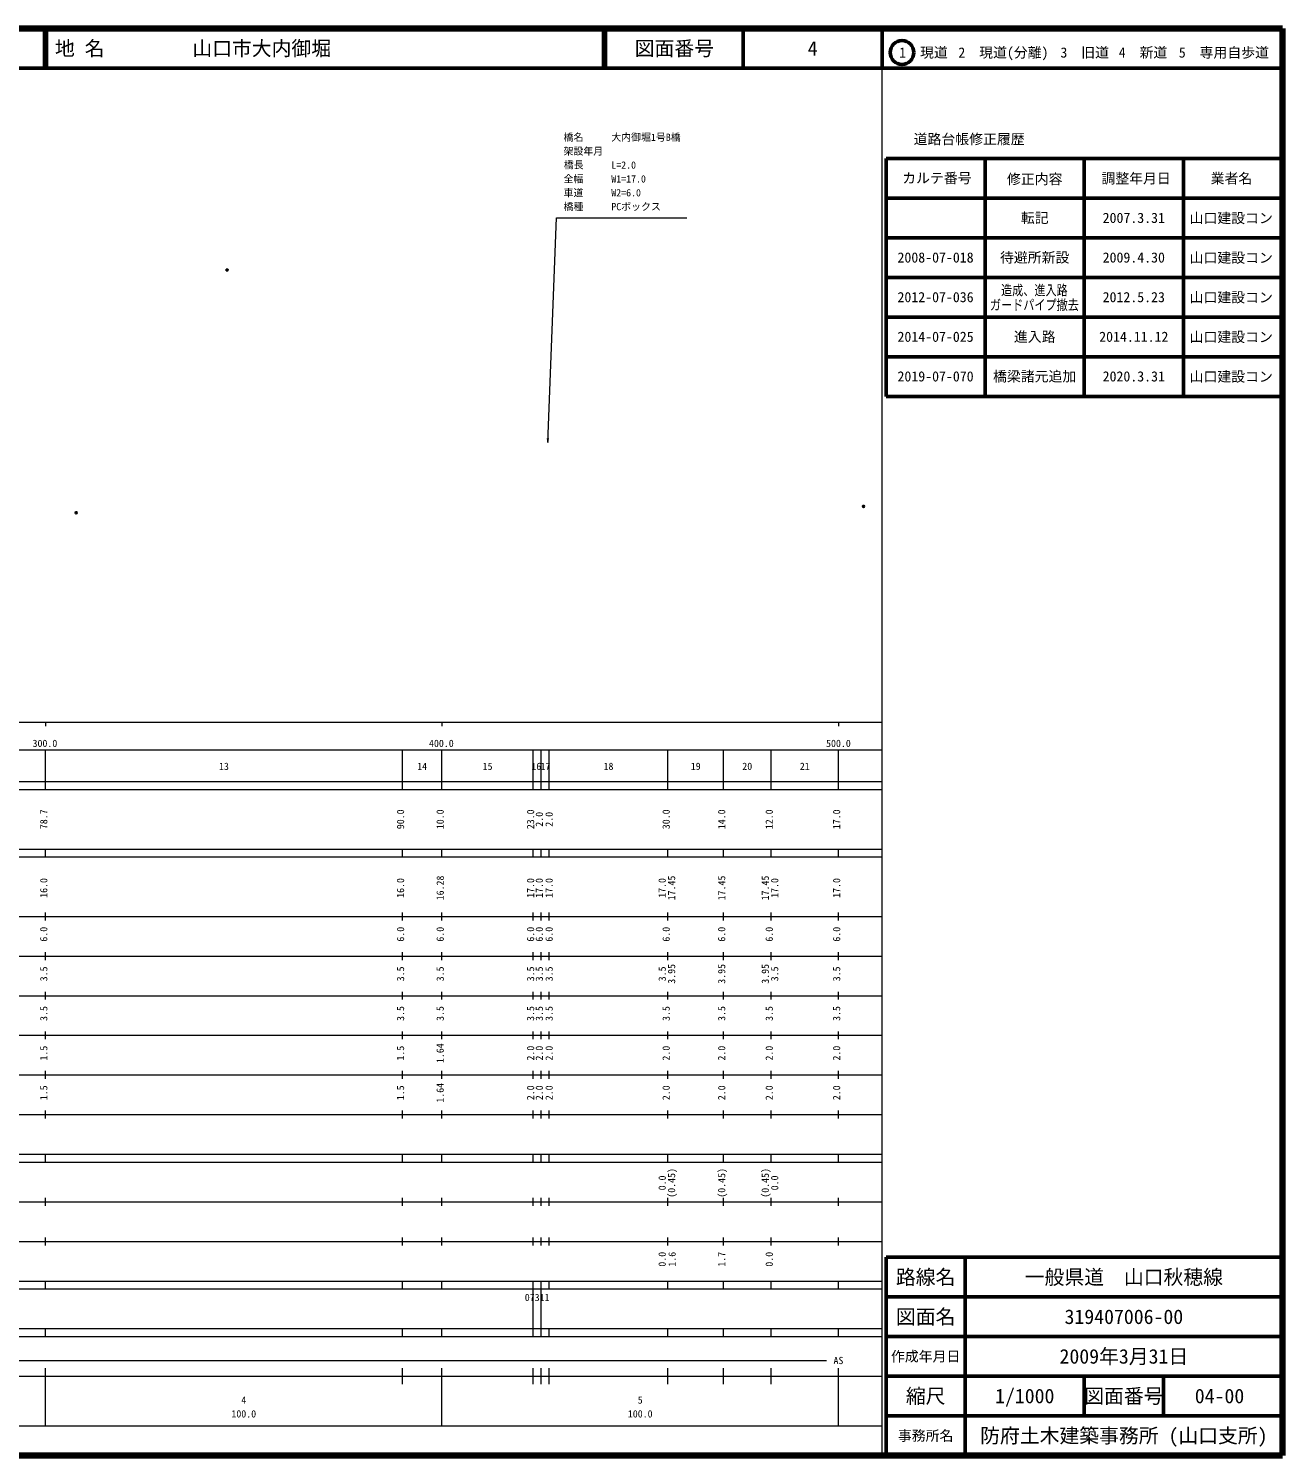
# Model space of a CAD drawing. Units: millimetres on the paper. Extents: x 40 to 680, y 20 to 380.
# Drawn here: x 363.7 to 680, y 20 to 380 of the extents above; entities that cross this region are included whole.
import ezdxf
from ezdxf.enums import TextEntityAlignment as Align

# ---------------------------------------------------------------- set-up
doc = ezdxf.new("R2010")
doc.units = ezdxf.units.MM
doc.header["$PDMODE"] = 32
doc.header["$PDSIZE"] = 0.5
doc.layers.add('M-OTRS', color=6, linetype='Continuous')
doc.layers.add('M-TTL-TXT', color=7, linetype='Continuous')
for name, color, linetype, lineweight in [('M-STR-HTXT', 7, 'Continuous', 13), ('M-TTL', 2, 'Continuous', 140), ('M-TTL-BAND', 7, 'Continuous', 13), ('M-TTL-FRAM', 2, 'Continuous', 50), ('M-TTL-LINE', 7, 'Continuous', 50)]:
    doc.layers.add(name, color=color, linetype=linetype, lineweight=lineweight)
doc.styles.add('ＭＳ ゴシック', font='')
doc.styles.get('ＭＳ ゴシック').set_extended_font_data('MS Gothic')

# ---------------------------------------------------------------- blocks, each defined once
blk = doc.blocks.new('open_arrow')
at = {"color": 0, "linetype": 'Continuous', "lineweight": -2}
blk.add_lwpolyline([(7.5, 1.25), (0, 0), (7.5, -1.25)], dxfattribs=at)

msp = doc.modelspace()

# ---------------------------------------------------------------- linework, layer by layer
at = {"layer": 'M-OTRS'}
for p in [(413.773, 319.081), (574.353, 259.451), (375.745, 257.853)]:
    msp.add_point(p, dxfattribs=at)
at = {"layer": 'M-STR-HTXT'}
msp.add_lwpolyline([(494.681, 275.557), (496.921, 332.213), (529.8, 332.213)], dxfattribs=at)
at = {"layer": 'M-TTL'}
for p, q in [((680, 380), (40, 380)), ((680, 20), (680, 380)), ((40, 20), (680, 20))]:
    msp.add_line(p, q, dxfattribs=at)
at = {"layer": 'M-TTL-BAND'}
for p, q in [((579, 20), (579, 370)), ((40, 205), (579, 205)), ((368, 205), (368, 204)), ((468, 205), (468, 204)), ((568, 205), (568, 204)), ((68, 198), (579, 198)), ((368, 188), (368, 198)), ((458, 188), (458, 198)), ((468, 188), (468, 198)), ((491, 188), (491, 198)), ((493, 188), (493, 198)), ((495, 188), (495, 198)), ((525, 188), (525, 198)), ((539, 188), (539, 198)), ((551, 188), (551, 198)), ((568, 188), (568, 198)), ((40, 190), (579, 190)), ((40, 188), (579, 188)), ((40, 173), (579, 173)), ((368, 171), (368, 173)), ((458, 171), (458, 173)), ((468, 171), (468, 173)), ((491, 171), (491, 173)), ((493, 171), (493, 173)), ((495, 171), (495, 173)), ((525, 171), (525, 173)), ((539, 171), (539, 173)), ((551, 171), (551, 173)), ((568, 171), (568, 173)), ((40, 171), (579, 171)), ((40, 156), (579, 156)), ((368, 155), (368, 157)), ((458, 155), (458, 157)), ((468, 155), (468, 157)), ((491, 155), (491, 157)), ((493, 155), (493, 157)), ((495, 155), (495, 157)), ((525, 155), (525, 157)), ((539, 155), (539, 157)), ((551, 155), (551, 157)), ((568, 155), (568, 157)), ((46, 146), (579, 146)), ((368, 145), (368, 147)), ((458, 145), (458, 147)), ((468, 145), (468, 147)), ((491, 145), (491, 147)), ((493, 145), (493, 147)), ((495, 145), (495, 147)), ((525, 145), (525, 147)), ((539, 145), (539, 147)), ((551, 145), (551, 147)), ((568, 145), (568, 147)), ((368, 135), (368, 137)), ((458, 135), (458, 137)), ((468, 135), (468, 137)), ((491, 135), (491, 137)), ((493, 135), (493, 137)), ((495, 135), (495, 137)), ((525, 135), (525, 137)), ((539, 135), (539, 137)), ((551, 135), (551, 137)), ((568, 135), (568, 137)), ((52, 136), (579, 136)), ((46, 126), (579, 126)), ((368, 125), (368, 127)), ((458, 125), (458, 127)), ((468, 125), (468, 127)), ((491, 125), (491, 127)), ((493, 125), (493, 127)), ((495, 125), (495, 127)), ((525, 125), (525, 127)), ((539, 125), (539, 127)), ((551, 125), (551, 127)), ((568, 125), (568, 127)), ((52, 116), (579, 116)), ((368, 115), (368, 117)), ((458, 115), (458, 117)), ((468, 115), (468, 117)), ((491, 115), (491, 117)), ((493, 115), (493, 117)), ((495, 115), (495, 117)), ((525, 115), (525, 117)), ((539, 115), (539, 117)), ((551, 115), (551, 117)), ((568, 115), (568, 117)), ((46, 106), (579, 106)), ((368, 105), (368, 107)), ((458, 105), (458, 107)), ((468, 105), (468, 107)), ((491, 105), (491, 107)), ((493, 105), (493, 107)), ((495, 105), (495, 107)), ((525, 105), (525, 107)), ((539, 105), (539, 107)), ((551, 105), (551, 107)), ((568, 105), (568, 107)), ((40, 96), (579, 96)), ((40, 94), (579, 94)), ((368, 94), (368, 96)), ((458, 94), (458, 96)), ((468, 94), (468, 96)), ((491, 94), (491, 96)), ((493, 94), (493, 96)), ((495, 94), (495, 96)), ((525, 94), (525, 96)), ((539, 94), (539, 96)), ((551, 94), (551, 96)), ((568, 94), (568, 96)), ((49, 84), (579, 84)), ((368, 83), (368, 85)), ((458, 83), (458, 85)), ((468, 83), (468, 85)), ((491, 83), (491, 85)), ((493, 83), (493, 85)), ((495, 83), (495, 85)), ((525, 83), (525, 85)), ((539, 83), (539, 85)), ((551, 83), (551, 85)), ((568, 83), (568, 85)), ((40, 74), (579, 74)), ((368, 73), (368, 75)), ((458, 73), (458, 75)), ((468, 73), (468, 75)), ((491, 73), (491, 75)), ((493, 73), (493, 75)), ((495, 73), (495, 75)), ((525, 73), (525, 75)), ((539, 73), (539, 75)), ((551, 73), (551, 75)), ((568, 73), (568, 75)), ((40, 64), (579, 64)), ((40, 62), (579, 62)), ((368, 62), (368, 64)), ((458, 62), (458, 64)), ((468, 62), (468, 64)), ((491, 62), (491, 64)), ((491, 52), (491, 62)), ((493, 62), (493, 64)), ((493, 52), (493, 62)), ((495, 62), (495, 64)), ((525, 62), (525, 64)), ((539, 62), (539, 64)), ((551, 62), (551, 64)), ((568, 62), (568, 64)), ((40, 52), (579, 52)), ((368, 50), (368, 52)), ((458, 50), (458, 52)), ((468, 50), (468, 52)), ((491, 50), (491, 52)), ((493, 50), (493, 52)), ((495, 50), (495, 52)), ((525, 50), (525, 52)), ((539, 50), (539, 52)), ((551, 50), (551, 52)), ((568, 50), (568, 52)), ((40, 50), (579, 50)), ((71, 44), (565, 44)), ((40, 40), (579, 40)), ((368, 27.5), (368, 42)), ((458, 38), (458, 42)), ((468, 27.5), (468, 42)), ((491, 38), (491, 42)), ((493, 38), (493, 42)), ((495, 38), (495, 42)), ((525, 38), (525, 42)), ((539, 38), (539, 42)), ((551, 38), (551, 42)), ((568, 27.5), (568, 42)), ((68, 27.5), (579, 27.5))]:
    msp.add_line(p, q, dxfattribs=at)
at = {"layer": 'M-TTL-FRAM'}
for p, q in [((580, 347.197), (580, 287.197)), ((580, 347.197), (680, 347.197)), ((580, 287.197), (680, 287.197)), ((680, 70), (580, 70)), ((580, 70), (580, 20))]:
    msp.add_line(p, q, dxfattribs=at)
at = {"layer": 'M-TTL-LINE'}
for p, q in [((367.75, 380), (367.75, 370)), ((368.25, 380), (368.25, 370)), ((508.747, 380), (508.747, 370)), ((509.247, 380), (509.247, 370)), ((543.997, 380), (543.997, 370)), ((579, 380), (579, 370)), ((40, 370), (680, 370)), ((605, 347.197), (605, 287.197)), ((630, 347.197), (630, 287.197)), ((655, 347.197), (655, 287.197)), ((580, 337.197), (680, 337.197)), ((580, 327.197), (680, 327.197)), ((580, 317.197), (680, 317.197)), ((580, 307.197), (680, 307.197)), ((580, 297.197), (680, 297.197)), ((600, 70), (600, 20)), ((680, 60), (580, 60)), ((680, 50), (580, 50)), ((680, 40), (580, 40)), ((630, 40), (630, 30)), ((650, 40), (650, 30)), ((680, 30), (580, 30))]:
    msp.add_line(p, q, dxfattribs=at)
msp.add_circle((584.031, 373.958), 3, dxfattribs=at)

# ---------------------------------------------------------------- block references
at = {"layer": 'M-STR-HTXT', "xscale": 0.133, "yscale": 0.133, "rotation": 87.7}
msp.add_blockref('open_arrow', (494.681, 275.557), dxfattribs=at)

# ---------------------------------------------------------------- texts
at = {"layer": 'M-STR-HTXT', "style": 'ＭＳ ゴシック'}
for s, p in [('橋名', (498.662, 351.104)), ('大内御堀1号B橋', (510.707, 351.104)), ('架設年月', (498.662, 347.604)), ('橋長', (498.73, 344.156)), ('L=2.0', (510.707, 344.104)), ('全幅', (498.662, 340.604)), ('W1=17.0', (510.707, 340.604)), ('車道', (498.662, 337.104)), ('W2=6.0', (510.707, 337.104)), ('橋種', (498.662, 333.604)), ('PCボックス', (510.707, 333.604))]:
    msp.add_text(s, height=1.833, dxfattribs=at).set_placement(p, align=Align.BOTTOM_LEFT)
at = {"layer": 'M-TTL-BAND', "style": 'ＭＳ ゴシック'}
for s, p in [('300.0', (367.844, 198.195)), ('400.0', (467.844, 198.195)), ('500.0', (568, 198.195)), ('13', (413, 192.405)), ('14', (463, 192.405)), ('15', (479.5, 192.405)), ('16', (491.801, 192.405)), ('17', (494.092, 192.405)), ('18', (510, 192.405)), ('19', (532, 192.405)), ('20', (545, 192.405)), ('21', (559.5, 192.405)), ('07311', (492.001, 58.405)), ('AS', (568, 42.5)), ('4', (418, 32.523)), ('5', (518, 32.523)), ('100.0', (418, 29.033)), ('100.0', (518, 29.033))]:
    msp.add_text(s, height=1.833, dxfattribs=at).set_placement(p, align=Align.BOTTOM_CENTER)
for s, p in [('78.7', (369, 180.5)), ('90.0', (459, 180.5)), ('10.0', (469, 180.5)), ('23.0', (491.801, 180.5)), ('2.0', (494, 180.5)), ('2.0', (496.473, 180.5)), ('30.0', (526, 180.5)), ('14.0', (540, 180.5)), ('12.0', (552, 180.5)), ('17.0', (569, 180.5)), ('16.28', (469, 163.174)), ('17.45', (527.37, 163.174)), ('17.45', (540, 163.174)), ('17.45', (551, 163.174)), ('16.0', (369, 163.174)), ('16.0', (459, 163.174)), ('17.0', (491.801, 163.174)), ('17.0', (494, 163.174)), ('17.0', (496.473, 163.174)), ('17.0', (525, 163.174)), ('17.0', (553.37, 163.174)), ('17.0', (569, 163.174)), ('6.0', (369, 151.5)), ('6.0', (459, 151.5)), ('6.0', (469, 151.5)), ('6.0', (491.801, 151.5)), ('6.0', (494, 151.5)), ('6.0', (496.473, 151.5)), ('6.0', (526, 151.5)), ('6.0', (540, 151.5)), ('6.0', (552, 151.5)), ('6.0', (569, 151.5)), ('3.5', (369, 141.5)), ('3.5', (459, 141.5)), ('3.5', (469, 141.5)), ('3.5', (491.801, 141.5)), ('3.5', (494, 141.5)), ('3.5', (496.473, 141.5)), ('3.5', (525, 141.5)), ('3.95', (527.37, 141.5)), ('3.95', (540, 141.5)), ('3.95', (551, 141.5)), ('3.5', (553.37, 141.5)), ('3.5', (569, 141.5)), ('3.5', (369, 131.5)), ('3.5', (459, 131.5)), ('3.5', (469, 131.5)), ('3.5', (491.801, 131.5)), ('3.5', (494, 131.5)), ('3.5', (496.473, 131.5)), ('3.5', (526, 131.5)), ('3.5', (540, 131.5)), ('3.5', (552, 131.5)), ('3.5', (569, 131.5)), ('1.5', (369, 121.5)), ('1.5', (459, 121.5)), ('1.64', (469, 121.5)), ('2.0', (491.801, 121.5)), ('2.0', (494, 121.5)), ('2.0', (496.473, 121.5)), ('2.0', (526, 121.5)), ('2.0', (540, 121.5)), ('2.0', (552, 121.5)), ('2.0', (569, 121.5)), ('1.5', (369, 111.5)), ('1.5', (459, 111.5)), ('1.64', (469, 111.5)), ('2.0', (491.801, 111.5)), ('2.0', (494, 111.5)), ('2.0', (496.473, 111.5)), ('2.0', (526, 111.5)), ('2.0', (540, 111.5)), ('2.0', (552, 111.5)), ('2.0', (569, 111.5)), ('0.0', (525, 88.764)), ('(0.45)', (527.37, 88.764)), ('(0.45)', (540, 88.764)), ('(0.45)', (551, 88.764)), ('0.0', (553.37, 88.764)), ('0.0', (524.991, 69.5)), ('1.6', (527.491, 69.5)), ('1.7', (540, 69.5)), ('0.0', (552, 69.5))]:
    msp.add_text(s, height=1.833, rotation=90, dxfattribs=at).set_placement(p, align=Align.BOTTOM_CENTER)
at = {"layer": 'M-TTL-TXT', "style": 'ＭＳ ゴシック'}
for s, p in [('地 名', (370.38, 375)), ('山口市大内御堀', (405.024, 375))]:
    msp.add_text(s, height=3.666, dxfattribs=at).set_placement(p, align=Align.MIDDLE_LEFT)
for s, height, p in [('図面番号', 3.666, (526.622, 375)), ('4', 3.666, (561.497, 375)), ('1\u3000現道', 2.566, (589.448, 373.958)), ('2\u3000現道(分離)', 2.566, (609.619, 373.958)), ('3\u3000旧道', 2.566, (630.121, 373.958)), ('4\u3000新道', 2.566, (644.824, 373.958)), ('5\u3000専用自歩道', 2.566, (665.228, 373.958)), ('道路台帳修正履歴', 2.566, (600.968, 352.113)), ('カルテ番号', 2.566, (592.839, 342.277)), ('修正内容', 2.566, (617.509, 342.023)), ('調整年月日', 2.566, (643.089, 342.197)), ('業者名', 2.566, (667.134, 342.197)), ('転記', 2.566, (617.5, 332.245)), ('2007.3.31', 2.566, (642.5, 332.245)), ('山口建設コン', 2.566, (667.077, 332.189)), ('2008-07-018', 2.566, (592.5, 322.245)), ('待避所新設', 2.566, (617.5, 322.245)), ('2009.4.30', 2.566, (642.5, 322.245)), ('山口建設コン', 2.566, (667.077, 322.189)), ('2012-07-036', 2.566, (592.5, 312.245)), ('2012.5.23', 2.566, (642.5, 312.245)), ('山口建設コン', 2.566, (667.077, 312.189)), ('2014-07-025', 2.566, (592.5, 302.245)), ('進入路', 2.566, (617.5, 302.245)), ('2014.11.12', 2.566, (642.5, 302.245)), ('山口建設コン', 2.566, (667.077, 302.189)), ('2019-07-070', 2.566, (592.5, 292.245)), ('橋梁諸元追加', 2.566, (617.5, 292.245)), ('2020.3.31', 2.566, (642.5, 292.245)), ('山口建設コン', 2.566, (667.077, 292.189)), ('路線名', 3.666, (590, 65)), ('路線名', 3.666, (590, 65)), ('一般県道\u3000山口秋穂線', 3.666, (640, 65)), ('図面名', 3.666, (590, 55)), ('図面名', 3.666, (590, 55)), ('319407006-00', 3.666, (640, 55)), ('2009年3月31日', 3.666, (640, 45)), ('作成年月日', 2.566, (590, 45)), ('作成年月日', 2.566, (590, 45)), ('縮尺', 3.666, (590, 35)), ('縮尺', 3.666, (590, 35)), ('1/1000', 3.666, (615, 35)), ('図面番号', 3.666, (640, 35)), ('図面番号', 3.666, (640, 35)), ('04-00', 3.666, (664.125, 35)), ('事務所名', 2.566, (590, 25)), ('事務所名', 2.566, (590, 25)), ('防府土木建築事務所 (山口支所)', 3.666, (640, 25))]:
    msp.add_text(s, height=height, dxfattribs=at).set_placement(p, align=Align.MIDDLE_CENTER)
at = {"layer": 'M-TTL-TXT', "style": 'ＭＳ ゴシック', "width": 0.8}
for s, p in [('造成、進入路', (617.422, 313.988)), ('ガードパイプ撤去', (617.422, 310.288))]:
    msp.add_text(s, height=2.566, dxfattribs=at).set_placement(p, align=Align.MIDDLE_CENTER)

doc.saveas('drawing.dxf')
